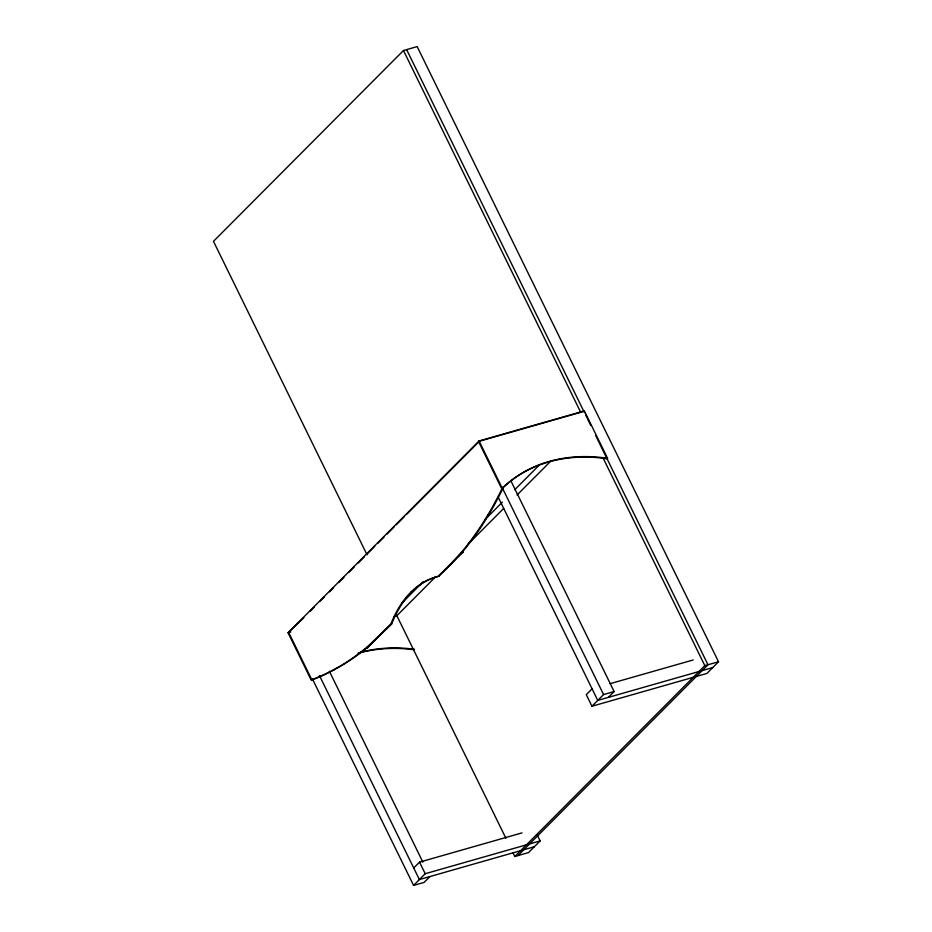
<?xml version="1.0" encoding="UTF-8"?>
<svg xmlns="http://www.w3.org/2000/svg" width="932" height="932" viewBox="0 0 932 932"><rect width="100%" height="100%" fill="white"/><g stroke="black" fill="none" stroke-linecap="round" stroke-linejoin="round"><path stroke-width="1.4" d="M462.691 551.651L462.994 552.257L438.343 576.372L462.901 551.406A561.926 318.371 74.1 0 0 484.139 522.176L489.044 514.196A561.926 318.371 74.1 0 0 502.732 488.718L501.835 488.974A561.926 318.371 74.1 0 1 488.147 514.452L483.242 522.433A561.926 318.371 74.1 0 1 462.004 551.662L450.471 564.594L438.343 576.372A167.108 94.68 74.1 0 0 390.846 624.079L367.092 647.938L366.789 647.321M592.088 688.818L586.275 694.666L591.948 706.246L706.899 673.428L718.525 661.755L417.163 46.6L403.474 50.514L213.475 241.341L367.033 554.796M311.777 679.684L311.276 680.174L288.07 632.793L479.06 440.964L584.352 410.907L607.559 458.288L607.07 458.789A168.902 132.694 44.9 0 0 501.777 488.846L502.266 488.345A168.902 132.694 44.9 0 1 607.559 458.288M303.844 617.601L288.559 632.304L311.836 679.812L312.733 679.556A561.926 318.371 74.1 0 0 334.134 669.782L341.042 665.902A561.926 318.371 74.1 0 0 367.464 647.262M310.007 611.415L314.107 607.291M320.27 601.093L324.383 596.969M329.52 591.808L333.621 587.684M338.759 582.535L343.896 577.374M349.034 572.213L354.16 567.052M358.272 562.928L364.435 556.742M367.511 553.643L374.699 546.432M377.786 543.333L383.949 537.147M387.025 534.048L394.213 526.825M396.275 524.763L404.488 516.514M406.538 514.452L479.467 441.209M401.727 603.249L423.291 581.591M484.92 519.695L502.371 502.162M514.697 489.778L539.348 465.021M358.622 652.808L358.121 653.309A168.902 132.694 44.9 0 1 414.029 649.755M435.896 576.512L396.869 615.714L394.236 616.46M467.736 544.533L503.688 508.429M517.039 495.02L550.928 460.979M367.092 647.938L391.743 623.823A167.108 94.68 74.1 0 1 439.24 576.116M413.715 867.972L419.528 862.135L522.013 832.882M312.36 678.799L413.575 885.4L425.202 873.727L540.152 840.909L537.007 834.478M591.948 706.246L603.575 694.561L614.13 691.556L510.992 481.029M429.943 876.546L424.13 882.383L413.575 885.4M608.316 697.392L614.13 691.556M512.915 852.582L514.837 856.496L704.837 665.658L718.525 661.755M517.971 855.599L707.982 664.761L595.781 435.745M540.152 840.909L528.526 852.582L514.837 856.496M582.477 411.804L478.559 441.465L501.835 488.974M487.995 514.697L488.892 514.441M462.097 552.513L462.994 552.257M410.721 592.309L411.618 592.053M288.07 632.793L290.842 632.001M391.743 623.823L366.556 647.519A561.926 318.371 74.1 0 1 340.145 666.159L333.237 670.038A561.926 318.371 74.1 0 1 311.836 679.812M333.435 669.922L334.332 669.665M610.099 683.68L693.187 659.961M712.712 667.592L597.762 700.41L498.469 497.723M534.339 846.745L419.388 879.563L319.455 675.572M406.62 49.617L584.492 412.701M585.774 415.311L587.043 417.92M587.626 419.097L590.76 425.493M403.474 50.514L580.706 412.293M603.097 457.996L704.837 665.658M501.731 486.655L603.575 694.561M479.06 440.964L502.266 488.345M396.461 614.875L505.878 838.217M367.697 647.064L367.989 647.682M329.369 671.25L422.895 862.17M419.528 862.135L425.202 873.727M359.903 652.447A168.902 132.694 44.9 0 1 414.519 649.266"/></g></svg>
